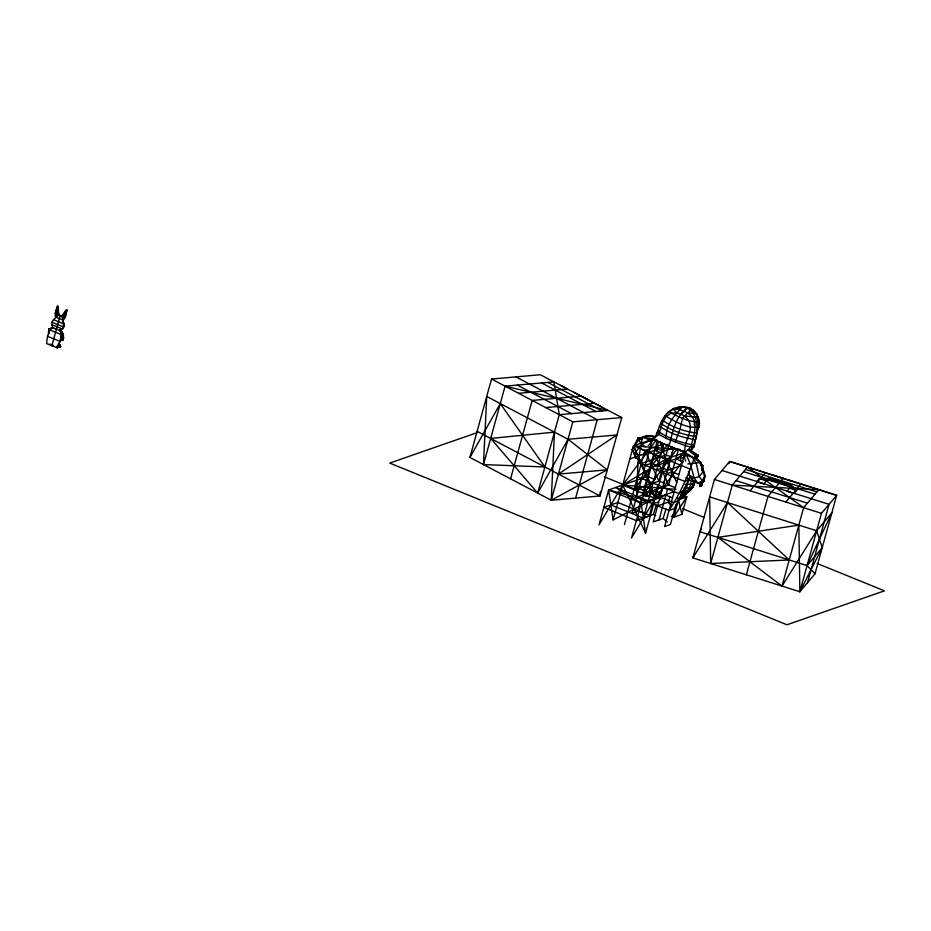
<?xml version="1.0" encoding="UTF-8"?>
<svg xmlns="http://www.w3.org/2000/svg" width="931" height="931" viewBox="0 0 931 931"><rect width="100%" height="100%" fill="white"/><g stroke="black" fill="none" stroke-linecap="round" stroke-linejoin="round"><path stroke-width="1.4" d="M51.927 322.207L63.483 326.909L63.203 320.206L55.476 317.064L55.173 313.258L57.361 306.241L58.176 306.218L58.606 314.841L53.521 319.67L51.927 322.207L51.752 324.651L62.424 328.992L64.402 325.338L62.924 320.834L64.064 326.211L62.424 328.992L60.096 330.645L52.788 327.665L48.773 328.934L48.435 333.112M702.37 468.328L702.405 465L700.624 464.778L702.777 465.558L702.358 470.958M681.201 454.433L680.526 461.217M690.267 476.369L674.847 508.466L669.028 510.491L636.525 497.259L638.003 462.393L640.772 446.193M655.11 479.5L647.534 476.416L608.618 489.962L599.017 524.805L622.699 485.063L665.991 459.088L685.007 452.466L688.009 449.789L690.872 450.429L698.343 455.41L694.154 458.099L685.007 452.466L669.028 446.054C672.729 432.461 675.196 415.121 688.614 407.673C705.221 414.842 695.899 433.695 694.119 446.705L690.907 447.124L685.321 445.67L666.328 438.466C665.106 425.63 674.219 415.435 682.376 407.045C692.734 405.637 701.625 416.716 699.006 426.829L697.133 430.262M701.474 464.767L702.381 466.117L702.405 465M53.521 319.67L63.471 323.72L62.959 319.124L63.203 320.206L65.333 317.39L67.055 310.174L66.415 309.581L61.807 316.144L63.203 320.206M51.752 324.651L52.788 327.665L49.843 329.911L47.504 336.3L46.55 343.539L57.21 347.88L60.492 340.665L62.819 340.199L63.517 337.522L62.249 337.15M703.673 479.512L703.976 480.559L701.648 483.794L699.984 484.143L699.914 486.413L701.415 486.18L702.125 482.98L704.395 479.093L703.405 478.906L703.475 481.56L699.833 483.841L693.188 481.176L689.312 475.241L688.381 471.435M675.871 504.73L670.436 524.49L664.618 526.515L685.007 452.466C683.249 441.247 694.258 431.472 688.707 420.44L684.634 415.913L676.779 412.712L673.008 409.105C662.337 413.992 659.625 426.654 655.517 436.558L645.66 436.162L642.425 437.046L641.238 443.575M700.868 484.876L700.019 484.888L699.914 486.413L699.984 484.143M702.765 470.655L702.8 469.841L703.161 470.655L701.858 470.306M469.934 457.435L500.273 403.589L544.891 466.978L483.48 464.569L486.727 396.455L568.038 439.269L607.256 469.818L551.245 500.238L469.934 457.435L491.521 379.033L540.329 374.751L621.768 417.542L600.053 495.955L551.245 500.238L554.492 432.124L490.684 438.431L537.687 493.104L568.038 439.269L616.846 434.975L558.437 474.112L477.126 431.297M600.251 491.789L600.053 495.955L558.437 474.112L607.256 469.818M657.088 451.838L658.159 441.213M57.21 347.88L60.852 339.117L61.341 334.59L60.096 330.645L60.562 328.573L62.086 332.646M703.475 481.56L703.72 478.627L703.475 481.56L704.395 479.093L703.405 478.906M697.598 418.787L699.111 421.266L698.692 427.12L696.097 432.938C684.39 431.553 671.821 427.131 662.348 420.102M701.648 483.794L702.125 482.98L701.415 486.18L699.984 485.889M703.592 480.489L703.755 478.534M701.683 483.154L701.718 485.633L700.764 486.413L700.729 484.132M694.887 480.629C694.596 487.832 688.3 493.663 681.387 494.745L686.147 493.267L690.441 490.288L690.721 489.264M62.889 322.557L62.924 320.834M693.537 481.455L691.628 487.925L689.243 491.021L682.295 491.207M691.465 480.512L689.359 488.368L684.483 493.593L682.237 493.616L686.31 488.391L688.428 480.547L691.465 480.512L691.337 477.673M703.01 481.816L703.976 480.559M48.621 334.136L49.843 329.911L48.773 328.934L53.719 327.921M694.165 424.641L694.642 422.046L692.792 417.158L687.765 412.945L679.327 409.512L673.008 409.105L673.66 408.453C701.02 400.062 700.787 435.324 690.872 450.429L688.94 450.01M49.843 329.911L61.341 334.59L60.038 341.409L47.504 336.3M675.161 442.062L680.119 429.051L682.504 418.182L690.465 410.338L692.094 409.605L693.13 410.187L693.141 412.224M60.096 330.645L62.912 334.695L62.819 340.199L63.517 337.522M51.903 345.715L60.201 315.493L61.19 315.993M58.129 346.541L58.688 344.551L60.201 345.122L60.678 346.541L59.572 347.205L56.954 346.006M59.025 344.575L59.316 345.925L60.201 345.122L58.176 344.039L59.351 344.575L58.851 346.402L57.675 345.855M483.48 464.569L505.079 386.167L553.887 381.885L559.287 414.702L537.687 493.104M510.584 478.837L532.183 400.435L580.991 396.152M551.245 500.238L572.833 421.836L621.652 417.554M575.649 498.097L597.248 419.695L515.925 376.892M682.481 461.648L655.191 498.294L613.098 519.905L633.487 445.856L652.515 439.234L658.566 434.777L663.268 421.278L665.956 416.774L670.995 413.224L676.779 412.712M624.468 524.537L644.869 450.488L663.884 443.854L643.496 517.915L653.294 514.506L655.738 515.495M654.481 437.465L652.515 439.234L632.114 513.284L637.933 511.259L646.312 513.028M637.933 511.259L641.61 497.91M636.525 497.259L642.343 495.234L646.486 480.198M673.637 447.823L654.621 454.444L631.521 538.037L655.191 498.294L647.534 476.416L657.158 441.457M649.303 515.89L652.619 503.869M653.725 499.866L657.868 484.83M668.621 445.763L658.892 481.083L634.058 489.729M656.692 439.444L622.699 485.063L645.59 533.137L665.991 459.088L660.126 442.341M662.732 486.808L660.998 493.127L655.994 491.103M663.768 483.061L673.497 447.753M673.637 447.834L653.236 521.884L663.047 518.474L666.061 508.966M659.055 519.859L667.608 488.798M676.953 449.173L643.821 493.663L668.644 485.051L678.373 449.731M672.508 514.82L673.66 517.229L678.455 499.807L686.729 496.921L681.934 514.343L673.66 517.229L671.158 516.216M682.027 497.841L685.728 494.652L685.437 492.906M689.603 490.113L687.136 492.662L682.574 494.512M685.181 484.411L693.164 484.19L694.863 482.177L692.967 487.111L691.628 487.925L683.901 488.135M783.157 478.371L729.648 461.45L714.438 479.477L692.839 557.878L799.869 591.732L815.032 573.752L836.666 495.304L787.289 479.651M729.031 463.661L729.648 461.45L836.632 495.35L821.468 513.342L799.869 591.732L798.833 525.119L717.882 537.385L782.028 586.099L816.673 530.763L831.837 512.772L807.072 565.606L815.032 573.752M694.084 555.435L692.839 557.878L727.483 502.542L789.232 559.962L710.679 563.523L732.278 485.121L747.442 467.141L803.628 507.698L782.028 586.099M746.359 574.811L767.959 496.409L783.122 478.429M807.456 582.748L829.044 504.346L722.025 470.492M647.906 501.89L658.461 498.213L660.475 491.836M669.82 497.084L668.202 502.181L657.647 505.859M653.294 514.506L656.308 504.998M688.614 407.673L690.255 408.5L687.066 407.708M669.028 510.491C679.711 494.198 687.904 476.532 694.154 458.099L698.343 455.41L693.618 453.49M696.912 459.041L698.343 455.41M650.408 496.723L642.343 495.234L645.998 486.087M674.847 508.466L676.93 503.229M704.395 479.093L703.277 481.839L699.833 483.841L697.668 482.933M63.483 338.442L60.492 340.665L63.483 338.442L63.355 334.264L60.375 329.818L62.982 328.282L64.402 325.338L63.843 324.372M701.218 529.227L700.042 531.752L807.072 565.606L822.236 547.626L816.673 530.763L709.643 496.898L710.679 563.523M695.608 439.001L695.271 439.688C682.76 437.756 669.726 433.567 659.439 426.014M799.869 591.732L822.236 547.626M667.527 413.806L668.702 411.479C677.687 416.727 688.149 421.871 698.739 421.976L699.111 421.266M645.939 495.874L650.85 487.844M651.444 491.847L648.593 496.339L642.343 495.234M673.66 517.229L686.729 496.921L684.238 495.909M702.381 466.117L702.777 465.558L700.624 464.778M684.634 415.913L697.866 417.484L698.355 416.82L697.121 416.32M634.069 489.694L668.039 444.087M62.028 316.808L67.055 310.174M62.621 318.518L66.206 313.794L64.379 312.083M691.57 488.17L693.281 485.97M696.051 435.894L695.55 436.511C683.482 434.858 670.751 430.506 660.847 423.302M60.841 337.185L63.355 334.264L60.375 329.818M759.231 478.615L756.647 481.688L763.804 483.945L768.482 478.394L780.853 481.106L791.629 485.726L796.692 490.462L794.108 493.535L786.951 491.265L791.629 485.726L768.482 478.394L759.231 478.615L766.388 480.873M750.118 490.765L765.282 472.785M785.787 502.053L800.951 484.073M803.628 507.698L818.791 489.706L732.278 485.121M678.78 498.318L681.131 495.536L685.728 494.652M690.872 450.429L694.119 446.705M680.701 414.307L686.519 408.418M648.348 445.553L651.176 442.656L649.442 440.759L641.68 444.343L634.36 453.665L635.256 457.784L638.875 459.158M694.619 444.494L694.037 445.076C681.294 442.935 668.446 438.292 657.635 431.169L659.02 430.832M680.375 498.294L683.238 495.525M699.006 426.829C687.858 429.331 674.428 421.161 664.909 415.54M688.009 449.789L690.907 447.124C692.897 438.955 696.074 430.611 694.642 422.046M682.19 497.259L685.938 493.861M681.562 498.073L684.797 495.222M670.355 411.246L673.66 408.453L674.894 408.953L673.008 409.105M683.121 490.905L679.083 493.651L636.839 476.451M682.598 494.07L680.817 494.698M60.492 340.665L63.075 339.105M685.868 453.246L675.848 458.878L683.482 461.985M692.955 457.947L696.307 463.429L699.169 476.66L703.277 481.839L704.965 475.741L700.927 462.474L687.811 463.917M684.82 406.649L678.571 407.278L679.327 409.512M678.501 499.307L678.874 500.413L673.707 502.693L636.653 487.623M676.79 408.034L679.898 406.672M683.435 493.488L687.369 491.824M51.868 345.704L53.148 345.285M56.046 347.403L57.28 346.972M477.58 432.484L389.717 463.079L786.974 624.782L884.45 590.848L817.115 563.43M629.891 458.925L657.717 449.242L661.778 450.313M641.25 463.615L666.084 454.968M645.311 465.372L651.13 463.347L658.717 466.431M651.002 467.583L681.166 457.086L683.331 458.192M656.692 469.969L662.511 467.944M662.395 472.157L681.411 465.535M666.445 473.937L672.263 471.912M638.934 488.542L644.752 486.517L652.328 489.601M650.327 493.104L656.146 491.079M674.207 491.673L641.122 503.194L608.618 489.962L613.098 519.905M660.079 497.073L665.886 495.048M652.782 503.88L658.601 501.856M642.704 438.734L638.585 439.932L632.242 449.417L633.383 451.814M704.15 477.824L704.907 477.638L704.15 475.019M652.037 440.957L642.425 437.046L649.861 435.685L655.54 436.697M645.66 436.162L649.861 435.685L653.411 437.128M518.625 393.301L567.433 389.018M545.729 407.569L594.548 403.286M559.287 414.702L608.094 410.42L505.079 386.167M671.274 447.532L673.881 447.439M642.518 437.605L638.201 437.675L632.242 449.417L634.36 453.665L640.528 455.387M58.56 309.709L56.256 309.744L56.779 316.133M55.173 313.258L58.944 313.2M701.462 465.57L702.777 465.558M702.358 470.202L702.94 470.19L702.358 469.433M642.425 437.046L655.319 439.362M687.765 412.945L696.749 413.69M61.341 334.59L62.912 334.695M677.396 449.37L680.096 449.58L633.487 445.856L655.191 498.294L622.699 485.063L675.999 489.322M682.644 496.304L686.729 496.921M654.912 448.742L657.717 449.242M640.516 438.129L638.201 437.675L638.585 439.932L641.68 444.343L645.276 446.705M669.028 446.054L652.55 439.223L656.786 440.154M608.618 489.962L648.151 500.738L615.659 487.507L641.122 503.194L645.59 533.137M792.956 481.455L773.37 475.252M745.545 469.387L816.894 491.964M743.648 471.633L814.997 494.21M763.851 478.511L794.155 488.088M789.535 488.205L796.692 490.462M736.072 480.629L807.421 503.194M714.438 479.477L821.468 513.342M639.481 459.32L635.256 457.784L633.953 453.013M696.586 482.479L693.188 481.176L692.431 478.615M696.842 417.065L697.866 417.484M695.003 417.146L696.237 417.647M697.715 421.557L698.739 421.976M652.515 439.234L685.007 452.466L683.04 450.569M684.541 454.188L694.154 458.099M654.726 450.278L661.045 452.85M665.979 454.863L670.983 456.9M640.295 448.8L690.022 469.038M662.383 467.921L667.376 469.957M671.135 471.493L678.629 474.542M685.903 477.498L689.312 478.895L685.123 481.571L638.003 462.393M663.78 483.026L658.776 480.99L644.869 450.476M667.527 484.551L675.033 487.611M664.746 494.664L672.252 497.713M658.461 498.213L660.894 499.214M604.347 476.823L636.676 489.985M682.458 508.617L703.999 517.392M610.864 504.928L643.356 518.16M61.807 316.144L58.606 314.841L60.096 315.551M49.995 344.005L53.09 345.273M59.91 346.192L60.678 346.541L59.712 346.099M60.201 347.019L59.351 344.575M666.328 438.466L656.623 433.183M560.602 385.341L566.199 388.274M573.682 392.195L588.555 400.027M581.119 396.129L601.624 406.94M547.789 382.42L601.996 410.955M541.679 382.955L595.898 411.49M517.275 385.097L571.483 413.632M491.521 379.033L572.833 421.836M682.691 450.918L685.053 452.454M663.047 518.474L667.271 521.907M687.974 449.801L696.737 456.958M693.746 457.54L700.135 462.882L704.965 475.741L702.591 480.955L697.715 483.201L694.235 478.034L690.36 464.162L686.938 456.015L684.029 456.027L685.705 461.217M670.308 504.113L668.202 502.181L671.053 504.881M62.342 314.585L65.333 317.39M694.712 456.609L700.927 462.474M677.535 497.91L678.874 500.413M676.744 482.491L665.991 459.088L633.487 445.856L647.534 476.416M654.621 454.444L668.644 485.051M663.384 448.509L660.603 442.225L663.338 448.579M58.688 344.551L59.572 347.205M63.517 323.185L62.866 320.799L62.889 321.544M678.455 499.807L681.934 514.343M63.238 326.641L63.424 327.456M702.346 466.885L703.242 471.505L699.169 476.66L694.235 478.034L689.312 475.241L689.103 472.739M703.44 470.632L703.766 473.704M57.361 306.241L58.094 315.202M48.773 328.934L48.947 332.344M684.192 453.188L684.355 457.354M617.893 502.484L603.823 507.383L636.315 520.615L650.397 515.716L617.893 502.484"/></g></svg>
